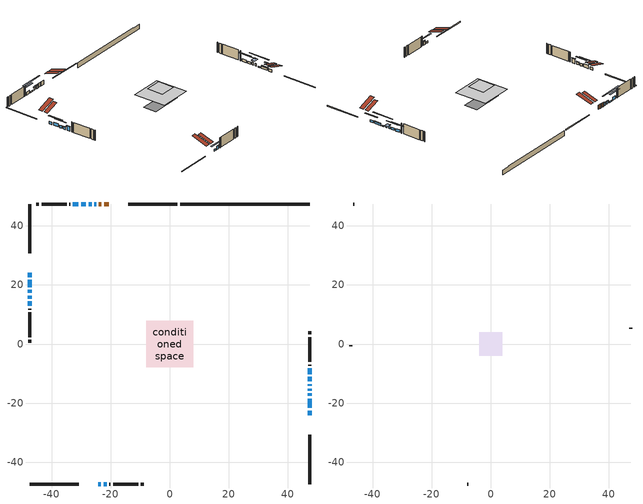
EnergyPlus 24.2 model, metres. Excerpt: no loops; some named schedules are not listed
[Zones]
conditioned space
 floor outside (Floor1 construction): -3.51,-3.51 -3.51,3.51 3.51,3.51 3.51,-3.51 z0.49
 floor adiabatic (AdiabaticFloorConstruction): -7.91,-7.91 -7.91,7.91 7.91,7.91 7.91,-7.91 z2.93
 floor foundation (Slab1 construction): -7.77,-3.2 -7.77,3.2 7.77,3.2 7.77,-3.2 z-1.83
 wall outside (RimJoist1 construction): 2.55,47.37 -14.1,47.37 / -47.37,-47.37 -30.72,-47.37 / -47.37,47.37 -47.37,30.72 / 47.37,-47.37 47.37,-30.72 z0.49:0.79
 wall outside (AdiabaticWallConstruction 1): -20.68,47.37 -22.18,47.37 / -23.1,47.37 -23.99,47.37 z0.49:2.52
 wall outside (AdiabaticWallConstruction): -47.37,24.14 -47.37,22.61 / 47.37,-15.81 47.37,-15.09 / 47.37,-10.22 47.37,-8.24 z0.49:1.71; -24.92,47.37 -25.53,47.37 / -30.91,47.37 -32.74,47.37 z0.49:1.96; -24.14,-47.37 -23.28,-47.37 z0.49:1.35; -47.37,21.69 -47.37,19.25 z0.49:2.01; 47.37,-24.14 47.37,-22.56 / 47.37,-21.63 47.37,-18.48 / 47.37,-12.67 47.37,-11.15 z0.49:1.51; 47.37,-17.56 47.37,-16.74 / -28.36,47.37 -29.99,47.37 z0.49:0.9; -26.46,47.37 -27.43,47.37 z0.49:1.76; -22.35,-47.37 -21.33,-47.37 / 47.37,-14.16 47.37,-13.6 z0.49:2.07; -47.37,18.32 -47.37,17.3 / -47.37,16.38 -47.37,15.36 z0.49:1.61; -47.37,14.43 -47.37,12.91 z0.49:2.52
 wall outside (Wall1 construction): -33.67,47.37 -33.98,47.37 / -20.4,-47.37 -20.09,-47.37 / -47.37,11.98 -47.37,11.67 / 47.37,-7.31 47.37,-7 z0.49:5.37
 wall outside (Wall2 construction): -34.91,47.37 -43.34,47.37 / -19.16,-47.37 -10.73,-47.37 / -47.37,10.74 -47.37,2.3 / 47.37,-6.07 47.37,2.36 z0.49:5.37
 wall outside (Wall3 construction): -44.27,47.37 -45.21,47.37 / -9.8,-47.37 -8.86,-47.37 / -47.37,1.37 -47.37,0.44 / 47.37,3.29 47.37,4.23 z0.49:5.37
 wall foundation (FoundationWall1 construction): 3.48,47.37,-1.83 3.48,47.37,0.49 42.98,47.37,0.49 42.98,47.37,0.34 47.37,47.37,0.34 47.37,47.37,-1.83
 window (WindowConstruction 14): -47.37,24.14 -47.37,22.61 z0.49:1.71
 window (WindowConstruction 3): -24.92,47.37 -25.53,47.37 z0.49:1.96
 window (WindowConstruction 4): -24.14,-47.37 -23.28,-47.37 z0.49:1.35
 window (WindowConstruction 5): -47.37,21.69 -47.37,19.25 z0.49:2.01
 window (WindowConstruction 6): 47.37,-24.14 47.37,-22.56 z0.49:1.5
 window (WindowConstruction 7): 47.37,-21.63 47.37,-18.48 z0.49:1.5
 window (WindowConstruction 8): 47.37,-17.55 47.37,-16.74 z0.49:0.9
 window (WindowConstruction 9): -26.46,47.37 -27.43,47.37 z0.49:1.76
 window (WindowConstruction 10): -22.35,-47.37 -21.33,-47.37 z0.49:2.07
 window (WindowConstruction 11): -47.37,18.32 -47.37,17.3 z0.49:1.61
 window (WindowConstruction 12): -47.37,16.37 -47.37,15.36 z0.49:1.61
 window (WindowConstruction 13): -47.37,14.43 -47.37,12.91 z0.49:2.52
 window (WindowConstruction 17): -28.36,47.37 -29.98,47.37 z0.49:0.9
 window (WindowConstruction 15): 47.37,-15.81 47.37,-15.09 z0.49:1.71
 window (WindowConstruction 16): 47.37,-14.16 47.37,-13.6 z0.49:2.07
 window (WindowConstruction): 47.37,-12.67 47.37,-11.15 z0.49:1.5
 window (WindowConstruction 1): 47.37,-10.22 47.37,-8.24 z0.49:1.71
 window (WindowConstruction 2): -30.91,47.37 -32.74,47.37 z0.49:1.96
 door (Door): -20.68,47.37 -22.18,47.37 z0.49:2.52
 door (Door 1): -23.11,47.37 -23.99,47.37 z0.49:2.52
 ceiling adiabatic (AdiabaticFloorConstruction): 7.91,-7.91 7.91,7.91 -7.91,7.91 -7.91,-7.91 z2.93
 roof outside (Roof2 construction): -19.75,47.37,5.37 -19.75,40.72,7.58 -18,40.72,7.58 -18,47.37,5.37; -25.07,-47.37,5.37 -25.07,-40.72,7.58 -26.82,-40.72,7.58 -26.82,-47.37,5.37; -47.37,25.07,5.37 -40.72,25.07,7.58 -40.72,26.82,7.58 -47.37,26.82,5.37; 47.37,-25.07,5.37 40.72,-25.07,7.58 40.72,-26.82,7.58 47.37,-26.82,5.37
attic - vented
 floor to conditioned space (Floor2 construction Reversed): -3.97,-3.97 -3.97,3.97 3.97,3.97 3.97,-3.97 z5.37
 wall outside (Wall5 construction): -46.14,47.37 -46.44,47.37 / -7.93,-47.37 -7.64,-47.37 / -47.37,-0.49 -47.37,-0.79 / 47.37,5.16 47.37,5.46 z0.49:5.37
 roof outside (Roof1 construction): -17.07,47.37,5.37 -17.07,39.63,7.95 -15.03,39.63,7.95 -15.03,47.37,5.37; -27.75,-47.37,5.37 -27.75,-39.63,7.95 -29.79,-39.63,7.95 -29.79,-47.37,5.37; -47.37,27.75,5.37 -39.63,27.75,7.95 -39.63,29.79,7.95 -47.37,29.79,5.37; 47.37,-27.75,5.37 39.63,-27.75,7.95 39.63,-29.79,7.95 47.37,-29.79,5.37
shading: -25.73,47.37 -24.72,47.37 -24.72,47.78 -25.73,47.78 z2.16; -20.79,-47.37 -26.63,-47.37 -26.63,-47.78 -20.79,-47.78 z3.84; -47.37,16.76 -47.37,24.18 -47.78,24.18 -47.78,16.76 z4.5; 47.37,-20.07 47.37,-26.63 47.78,-26.63 47.78,-20.07 z4; 47.37,-18.28 47.37,-21.84 47.78,-21.84 47.78,-18.28 z1.71; 47.37,-11.81 47.37,-22.48 47.78,-22.48 47.78,-11.81 z5.82; -27.63,47.37 -26.26,47.37 -26.26,47.78 -27.63,47.78 z1.96; -21.13,-47.37 -22.55,-47.37 -22.55,-47.78 -21.13,-47.78 z2.27; -47.37,14.81 -47.37,20.81 -47.78,20.81 -47.78,14.81 z4.1; -47.37,15.16 -47.37,16.58 -47.78,16.58 -47.78,15.16 z1.81; -47.37,12.71 -47.37,14.63 -47.78,14.63 -47.78,12.71 z2.72; -34.91,47.37 -23.43,47.37 -23.43,47.78 -34.91,47.78 z5.82; 47.37,-12.99 47.37,-14.77 49.81,-14.77 49.81,-12.99 z2.68; 47.37,-8.66 47.37,-15.16 47.78,-15.16 47.78,-8.66 z4; 47.37,-5.75 47.37,-12.71 47.78,-12.71 47.78,-5.75 z4.2; -35.23,47.37 -28.42,47.37 -28.42,47.78 -35.23,47.78 z4.45
[Building]
Building 1: Terrain=Suburbs
[Site:Location]
Edmonton Intl AP_AB: Latitude {deg}=53.31; Longitude {deg}=-113.58; Time Zone {hr}=-7; Elevation {m}=723; Keep Site Location Information=Yes
[Site:GroundTemperature:Shallow]
-1.56185, -3.61833, -3.78302, -2.80711, 1.11059, 5.01004, 8.39065, 10.5322, 10.7141, 8.97234, 5.67794, 1.89811
[Site:WaterMainsTemperature]
Calculation Method=Schedule; Temperature Schedule=mains temperature schedule
[Material] Roughness=Rough; Thermal Absorptance=0.9
Name | Thickness {m} | Conductivity {W/m-K} | Density {kg/m3} | Specific Heat {J/kg-K} | Solar Absorptance | Visible Absorptance
asphalt or fiberglass shingles | 0.00635 | 0.162714 | 1121.4 | 1465.45 | 0.4 | 0.4
ceiling loosefill ins | 0.169333 | 0.0480833 | 16.02 | 1046.75 | 0.7 | 0.7
ceiling stud and cavity | 0.1397 | 0.139432 | 65.682 | 1177.47 | 0.7 | 0.7
concrete 4.0 in. | 0.1016 | 1.803125 | 2242.8 | 837.4 | 0.7 | 0.7
concrete 8.0 in. | 0.2032 | 1.803125 | 2242.8 | 837.4 | 0.7 | 0.7
door material | 0.04445 | 0.053851 | 512.64 | 1214.23 | 0.7 | 0.7
exterior vertical ins | 0.0480821 | 0.029427 | 32.04 | 1214.23 | 0.7 | 0.7
floor covering | 0.0127 | 0.0433444 | 54.468 | 1339.84 | 0.6 | 0.6
floor rigid ins | 0.051816 | 0.029427 | 32.04 | 1214.23 | 0.7 | 0.7
floor rigid ins 1; wall rigid ins | 0.512978 | 0.029427 | 32.04 | 1214.23 | 0.7 | 0.7
floor stud and cavity | 0.1397 | 0.084654 | 92.3553 | 1139.71 | 0.7 | 0.7
floor stud and cavity 1 | 0.1397 | 1.75129 | 37.0049 | 1207.88 | 0.7 | 0.7
furniture material conditioned space 1 | 0.1524 | 0.115458 | 640.8 | 1214.23 | 0.6 | 0.6
gypsum board | 0.0127 | 0.160291 | 801 | 837.4 | 0.6 | 0.6
gypsum board 1 | 0.0127 | 0.160291 | 801 | 837.4 | 0.7 | 0.7
osb sheathing 0.5 in. | 0.0127 | 0.115458 | 512.64 | 1214.23 | 0.7 | 0.7
osb sheathing 0.75 in. | 0.01905 | 0.115458 | 512.64 | 1214.23 | 0.7 | 0.7
osb sheathing 2.0 in. | 0.0508 | 0.115458 | 512.64 | 1214.23 | 0.7 | 0.7
rim joist stud and cavity | 0.0508 | 0.0296634 | 125.044 | 1163.47 | 0.6 | 0.6
roof stud and cavity | 0.2032 | 0.112829 | 78.34581 | 1123.46 | 0.7 | 0.7
wall stud and cavity | 0.1397 | 0.104668 | 139.0536 | 1170.24 | 0.7 | 0.7
wall stud and cavity 1 | 0.1397 | 0.0937807 | 139.0536 | 1170.24 | 0.7 | 0.7
wall stud and cavity 2 | 0.1397 | 0.110193 | 139.0536 | 1170.24 | 0.7 | 0.7
wall stud and cavity 3 | 0.0889 | 6.1454 | 50.32683 | 1063.81 | 0.6 | 0.6
wall stud and cavity 4 | 0.0889 | 0.380278 | 52.3479 | 1209.89 | 0.7 | 0.7
wall stud and cavity 5 | 0.0889 | 0.391764 | 83.0341 | 1211.67 | 0.7 | 0.7
wood siding | 0.0254 | 0.102417 | 544.68 | 1172.36 | 0.4 | 0.4
wood siding 1 | 0.00254 | 0.102417 | 544.68 | 1172.36 | 0.4 | 0.4
wood siding 2; wood siding 3; wood siding 4 | 0.0254 | 0.102417 | 544.68 | 1172.36 | 0.7 | 0.7
[WindowMaterial:SimpleGlazingSystem]
Name | U-Factor {W/m2-K} | Solar Heat Gain Coefficient
WindowMaterial | 1.82207 | 0.51
WindowMaterial 1 | 1.73974 | 0.53
WindowMaterial 10 | 3.32901 | 0.54
WindowMaterial 11 | 2.16956 | 0.41
WindowMaterial 2 | 2.001495 | 0.45
WindowMaterial 3 | 5.51277 | 0.71
WindowMaterial 4 | 1.59154 | 0.59
WindowMaterial 5 | 2.33252 | 0.54
WindowMaterial 6 | 5.60191 | 0.47
WindowMaterial 7 | 2.28483 | 0.55
WindowMaterial 8 | 2.29505 | 0.54
WindowMaterial 9 | 2.912814 | 0.59
[Construction]
AdiabaticFloorConstruction: floor stud and cavity 1, floor rigid ins 1, osb sheathing 0.75 in., floor covering
AdiabaticWallConstruction: wood siding 3, wall rigid ins, wall stud and cavity 4, gypsum board
AdiabaticWallConstruction 1: wood siding 4, wall rigid ins, wall stud and cavity 4, gypsum board
Door; Door 1: door material
Floor1 construction: floor stud and cavity, floor rigid ins, osb sheathing 0.75 in., floor covering
Floor2 construction Reversed: gypsum board, ceiling stud and cavity, ceiling loosefill ins
FoundationWall1 construction: concrete 8.0 in., gypsum board 1
furniture construction conditioned space 1: furniture material conditioned space 1
PartitionWallConstruction: gypsum board, wall stud and cavity 5, gypsum board
RimJoist1 construction: wood siding 2, osb sheathing 2.0 in., rim joist stud and cavity
Roof1 construction: asphalt or fiberglass shingles
Roof2 construction: asphalt or fiberglass shingles, osb sheathing 0.75 in., roof stud and cavity, gypsum board
Slab1 construction: concrete 4.0 in.
Wall1 construction: wood siding, osb sheathing 0.5 in., wall stud and cavity, gypsum board
Wall2 construction: wood siding, osb sheathing 0.5 in., wall stud and cavity 1, gypsum board
Wall3 construction: wood siding, osb sheathing 0.5 in., wall stud and cavity 2, gypsum board
Wall5 construction: wood siding 1, wall stud and cavity 3
WindowConstruction: WindowMaterial
WindowConstruction 1: WindowMaterial 1
WindowConstruction 10; WindowConstruction 6; WindowConstruction 7: WindowMaterial 5
WindowConstruction 11; WindowConstruction 12: WindowMaterial 8
WindowConstruction 13: WindowMaterial 9
WindowConstruction 14: WindowMaterial 10
WindowConstruction 15; WindowConstruction 16: WindowMaterial 11
WindowConstruction 17; WindowConstruction 8: WindowMaterial 6
WindowConstruction 2; WindowConstruction 3: WindowMaterial 2
WindowConstruction 4: WindowMaterial 3
WindowConstruction 5: WindowMaterial 4
WindowConstruction 9: WindowMaterial 7
[Zone] Multiplier=1; Part of Total Floor Area=Yes
Name | Volume {m3}
attic - vented | 26.405
conditioned space | 882.5
[Space]
Name | Zone | Volume {m3}
attic - vented 1 | attic - vented | 26.405
conditioned space 1 | conditioned space | 882.5
[ZoneInfiltration:EffectiveLeakageArea]
infil attic - vented 1: Zone or Space=attic - vented 1; Schedule=Always On Discrete; Effective Air Leakage Area {cm2}=2194.09; Stack Coefficient=0.000518436; Wind Coefficient=1.53839e-05
[ZoneMixing]
whole house fan mix: Zone or Space=attic - vented; Schedule=Always On Continuous; Design Flow Rate Calculation Method=Flow/Zone; Design Flow Rate {m3/s}=0; Source Zone or Space=conditioned space
[SurfaceProperty:ExposedFoundationPerimeter]
Slab1: Exposed Perimeter Calculation Method=TotalExposedPerimeter; Total Exposed Perimeter {m}=43.891
[InternalMass] Zone or ZoneList=conditioned space; Space or SpaceList=conditioned space 1
Name | Construction | Surface Area {m2}
furniture mass conditioned space 1 | furniture construction conditioned space 1 | 159.496
partition wall mass | PartitionWallConstruction | 398.74
[Lights]
interior lighting: Zone or ZoneList or Space or SpaceList=conditioned space 1; Schedule=interior lighting schedule; Design Level Calculation Method=LightingLevel; Lighting Level {W}=343.2; Return Air Fraction=0; Fraction Radiant=0.6; Fraction Visible=0.2; Fraction Replaceable=1
[People]
occupants: Zone or ZoneList or Space or SpaceList=conditioned space 1; Number of People Schedule=occupants schedule; Number of People Calculation Method=People; Number of People=3; Fraction Radiant=0.314171; Sensible Heat Fraction=0.56303; Activity Level Schedule=occupants activity schedule; Carbon Dioxide Generation Rate {m3/s-W}=0; Enable ASHRAE 55 Comfort Warnings=No; Mean Radiant Temperature Calculation Type=EnclosureAveraged
[ElectricEquipment] Zone or ZoneList or Space or SpaceList=conditioned space 1; Design Level Calculation Method=EquipmentLevel
Name | Schedule | Design Level {W} | Fraction Latent | Fraction Radiant | Fraction Lost
clothes dryer | clothes dryer schedule | 140.772 | 0.015 | 0.081 | 0.85
clothes washer | clothes washer schedule | 32.1985 | 0.03 | 0.162 | 0.7
cooking range | cooking range schedule | 215.147 | 0.08 | 0.432 | 0.2
dishwasher | dishwasher schedule | 66.8632 | 0.3 | 0.18 | 0.4
fridge | fridge schedule | 72.9452 | 0 | 0.6 | 0
mech vent bath fan 0 | mech vent bath fan 0 schedule | 50.2 | 0 | 0 | 1
mech vent bath fan 1 | mech vent bath fan 1 schedule | 50.2 | 0 | 0 | 1
mech vent house fan | mech vent house fan schedule | 0 | 0 | 0 | 1
mech vent house fan cfis | mech vent house fan cfis schedule | 0 | 0 | 0 | 0
mech vent range fan 0 | mech vent range fan 0 schedule | 57 | 0 | 0 | 1
misc plug loads | misc plug loads schedule | 494.7 | 0.045 | 0.513 | 0.1
whole house fan | Always On Discrete | 0 | 0 | 0 | 1
[OtherEquipment] Zone or ZoneList or Space or SpaceList=conditioned space 1; Design Level Calculation Method=EquipmentLevel
Name | Fuel Type | Schedule | Design Level {W} | Fraction Latent | Fraction Radiant | Fraction Lost
clothes dryer 1 | Electricity | clothes dryer schedule | 0 | 0.015 | 0.081 | 0.85
cooking range 1 | Electricity | cooking range schedule | 0 | 0.08 | 0.432 | 0.2
general water use latent | None | general water use schedule | 62.594 | 1 | 0 | 0
general water use sensible | None | general water use schedule | -61.6891 | 0 | 0.6 | 0
mech vent house fan latent load | None | Always On Discrete | 0 | 1 | 0 | 0
mech vent house fan sensible load | None | Always On Discrete | 0 | 0 | 0 | 0
water heater energy adjustment1 | NaturalGas | Always On Discrete | 0.01 | 0 | 0 | 1
[ZoneInfiltration:DesignFlowRate] Zone or ZoneList or Space or SpaceList=conditioned space 1; Schedule=Always On Discrete; Design Flow Rate Calculation Method=Flow/Zone; Design Flow Rate {m3/s}=0
infil flow; natural vent flow; whole house fan flow
[Foundation:Kiva]
Foundation Kiva 1: Initial Indoor Air Temperature {C}=18; Wall Height Above Grade {m}=0.489996; Wall Depth Below Slab {m}=0.2032; Custom Block Material Name 1=exterior vertical ins; Custom Block Depth 1 {m}=2.31999; Custom Block X Position 1 {m}=0.2159; Custom Block Z Position 1 {m}=0
[Foundation:Kiva:Settings]
Soil Conductivity {W/m-K}=0.849921; Soil Density {kg/m3}=1842.3; Soil Specific Heat {J/kg-K}=418.7; Ground Solar Absorptivity=0.9; Ground Thermal Absorptivity=0.9; Ground Surface Roughness {m}=0.03; Far-Field Width {m}=40; Deep-Ground Boundary Condition=ZeroFlux; Deep-Ground Depth {m}=40; Minimum Cell Dimension {m}=0.2; Maximum Cell Growth Coefficient=3; Simulation Timestep=Timestep
[Exterior:Lights]
exterior lighting: Schedule=exterior lighting schedule; Design Level {W}=75.6
[Schedule:Constant]
Name | Hourly Value
Always On Continuous; mech vent house fan schedule; mech vent house fan cfis schedule; Always On Discrete | 1
occupants activity schedule | 117.228
fridge schedule | 0
[Schedule:Week:Daily]
interior lighting schedule Week Rule - Jan1-Jan27: interior lighting schedule day, interior lighting schedule day, interior lighting schedule day, interior lighting schedule day, interior lighting schedule day, interior lighting schedule day, interior lighting schedule day, interior lighting schedule default day, interior lighting schedule default day, interior lighting schedule default day, interior lighting schedule default day, interior lighting schedule default day
interior lighting schedule Week Rule - Jan28-Feb3: interior lighting schedule day, interior lighting schedule day, interior lighting schedule day, interior lighting schedule day, interior lighting schedule day 1, interior lighting schedule day 1, interior lighting schedule day 1, interior lighting schedule default day, interior lighting schedule default day, interior lighting schedule default day, interior lighting schedule default day, interior lighting schedule default day
interior lighting schedule Week Rule - Feb4-Feb24: interior lighting schedule day 1, interior lighting schedule day 1, interior lighting schedule day 1, interior lighting schedule day 1, interior lighting schedule day 1, interior lighting schedule day 1, interior lighting schedule day 1, interior lighting schedule default day, interior lighting schedule default day, interior lighting schedule default day, interior lighting schedule default day, interior lighting schedule default day
interior lighting schedule Week Rule - Feb25-Mar3: interior lighting schedule day 1, interior lighting schedule day 1, interior lighting schedule day 1, interior lighting schedule day 1, interior lighting schedule day 2, interior lighting schedule day 2, interior lighting schedule day 2, interior lighting schedule default day, interior lighting schedule default day, interior lighting schedule default day, interior lighting schedule default day, interior lighting schedule default day
interior lighting schedule Week Rule - Mar4-Mar31: interior lighting schedule day 2, interior lighting schedule day 2, interior lighting schedule day 2, interior lighting schedule day 2, interior lighting schedule day 2, interior lighting schedule day 2, interior lighting schedule day 2, interior lighting schedule default day, interior lighting schedule default day, interior lighting schedule default day, interior lighting schedule default day, interior lighting schedule default day
interior lighting schedule Week Rule - Apr1-Apr28: interior lighting schedule day 3, interior lighting schedule day 3, interior lighting schedule day 3, interior lighting schedule day 3, interior lighting schedule day 3, interior lighting schedule day 3, interior lighting schedule day 3, interior lighting schedule default day, interior lighting schedule default day, interior lighting schedule default day, interior lighting schedule default day, interior lighting schedule default day
interior lighting schedule Week Rule - Apr29-May5: interior lighting schedule day 3, interior lighting schedule day 3, interior lighting schedule day 4, interior lighting schedule day 4, interior lighting schedule day 4, interior lighting schedule day 4, interior lighting schedule day 4, interior lighting schedule default day, interior lighting schedule default day, interior lighting schedule default day, interior lighting schedule default day, interior lighting schedule default day
interior lighting schedule Week Rule - May6-May26: interior lighting schedule day 4, interior lighting schedule day 4, interior lighting schedule day 4, interior lighting schedule day 4, interior lighting schedule day 4, interior lighting schedule day 4, interior lighting schedule day 4, interior lighting schedule default day, interior lighting schedule default day, interior lighting schedule default day, interior lighting schedule default day, interior lighting schedule default day
interior lighting schedule Week Rule - May27-Jun2: interior lighting schedule day 4, interior lighting schedule day 4, interior lighting schedule day 4, interior lighting schedule day 4, interior lighting schedule day 4, interior lighting schedule day 5, interior lighting schedule day 5, interior lighting schedule default day, interior lighting schedule default day, interior lighting schedule default day, interior lighting schedule default day, interior lighting schedule default day
interior lighting schedule Week Rule - Jun3-Jun30: interior lighting schedule day 5, interior lighting schedule day 5, interior lighting schedule day 5, interior lighting schedule day 5, interior lighting schedule day 5, interior lighting schedule day 5, interior lighting schedule day 5, interior lighting schedule default day, interior lighting schedule default day, interior lighting schedule default day, interior lighting schedule default day, interior lighting schedule default day
interior lighting schedule Week Rule - Jul1-Jul28: interior lighting schedule day 6, interior lighting schedule day 6, interior lighting schedule day 6, interior lighting schedule day 6, interior lighting schedule day 6, interior lighting schedule day 6, interior lighting schedule day 6, interior lighting schedule default day, interior lighting schedule default day, interior lighting schedule default day, interior lighting schedule default day, interior lighting schedule default day
interior lighting schedule Week Rule - Jul29-Aug4: interior lighting schedule day 6, interior lighting schedule day 6, interior lighting schedule day 6, interior lighting schedule day 7, interior lighting schedule day 7, interior lighting schedule day 7, interior lighting schedule day 7, interior lighting schedule default day, interior lighting schedule default day, interior lighting schedule default day, interior lighting schedule default day, interior lighting schedule default day
interior lighting schedule Week Rule - Aug5-Aug25: interior lighting schedule day 7, interior lighting schedule day 7, interior lighting schedule day 7, interior lighting schedule day 7, interior lighting schedule day 7, interior lighting schedule day 7, interior lighting schedule day 7, interior lighting schedule default day, interior lighting schedule default day, interior lighting schedule default day, interior lighting schedule default day, interior lighting schedule default day
interior lighting schedule Week Rule - Aug26-Sep1: interior lighting schedule day 7, interior lighting schedule day 7, interior lighting schedule day 7, interior lighting schedule day 7, interior lighting schedule day 7, interior lighting schedule day 7, interior lighting schedule day 8, interior lighting schedule default day, interior lighting schedule default day, interior lighting schedule default day, interior lighting schedule default day, interior lighting schedule default day
interior lighting schedule Week Rule - Sep2-Sep29: interior lighting schedule day 8, interior lighting schedule day 8, interior lighting schedule day 8, interior lighting schedule day 8, interior lighting schedule day 8, interior lighting schedule day 8, interior lighting schedule day 8, interior lighting schedule default day, interior lighting schedule default day, interior lighting schedule default day, interior lighting schedule default day, interior lighting schedule default day
interior lighting schedule Week Rule - Sep30-Oct6: interior lighting schedule day 8, interior lighting schedule day 9, interior lighting schedule day 9, interior lighting schedule day 9, interior lighting schedule day 9, interior lighting schedule day 9, interior lighting schedule day 9, interior lighting schedule default day, interior lighting schedule default day, interior lighting schedule default day, interior lighting schedule default day, interior lighting schedule default day
interior lighting schedule Week Rule - Oct7-Oct27: interior lighting schedule day 9, interior lighting schedule day 9, interior lighting schedule day 9, interior lighting schedule day 9, interior lighting schedule day 9, interior lighting schedule day 9, interior lighting schedule day 9, interior lighting schedule default day, interior lighting schedule default day, interior lighting schedule default day, interior lighting schedule default day, interior lighting schedule default day
interior lighting schedule Week Rule - Oct28-Nov3: interior lighting schedule day 9, interior lighting schedule day 9, interior lighting schedule day 9, interior lighting schedule day 9, interior lighting schedule day 10, interior lighting schedule day 10, interior lighting schedule day 10, interior lighting schedule default day, interior lighting schedule default day, interior lighting schedule default day, interior lighting schedule default day, interior lighting schedule default day
interior lighting schedule Week Rule - Nov4-Nov24: interior lighting schedule day 10, interior lighting schedule day 10, interior lighting schedule day 10, interior lighting schedule day 10, interior lighting schedule day 10, interior lighting schedule day 10, interior lighting schedule day 10, interior lighting schedule default day, interior lighting schedule default day, interior lighting schedule default day, interior lighting schedule default day, interior lighting schedule default day
interior lighting schedule Week Rule - Nov25-Dec1: interior lighting schedule day 10, interior lighting schedule day 10, interior lighting schedule day 10, interior lighting schedule day 10, interior lighting schedule day 10, interior lighting schedule day 10, interior lighting schedule day 11, interior lighting schedule default day, interior lighting schedule default day, interior lighting schedule default day, interior lighting schedule default day, interior lighting schedule default day
interior lighting schedule Week Rule - Dec2-Dec31: interior lighting schedule day 11, interior lighting schedule day 11, interior lighting schedule day 11, interior lighting schedule day 11, interior lighting schedule day 11, interior lighting schedule day 11, interior lighting schedule day 11, interior lighting schedule default day, interior lighting schedule default day, interior lighting schedule default day, interior lighting schedule default day, interior lighting schedule default day
occupants schedule Week Rule - Jan1-Dec31: occupants schedule day, occupants schedule day, occupants schedule day, occupants schedule day, occupants schedule day, occupants schedule day, occupants schedule day, occupants schedule default day, occupants schedule default day, occupants schedule default day, occupants schedule default day, occupants schedule default day
clothes dryer schedule Week Rule - Jan1-Dec31: clothes dryer schedule day, clothes dryer schedule day, clothes dryer schedule day, clothes dryer schedule day, clothes dryer schedule day, clothes dryer schedule day, clothes dryer schedule day, clothes dryer schedule default day, clothes dryer schedule default day, clothes dryer schedule default day, clothes dryer schedule default day, clothes dryer schedule default day
clothes washer schedule Week Rule - Jan1-Dec31: clothes washer schedule day, clothes washer schedule day, clothes washer schedule day, clothes washer schedule day, clothes washer schedule day, clothes washer schedule day, clothes washer schedule day, clothes washer schedule default day, clothes washer schedule default day, clothes washer schedule default day, clothes washer schedule default day, clothes washer schedule default day
cooking range schedule Week Rule - Jan1-Dec31: cooking range schedule day, cooking range schedule day, cooking range schedule day, cooking range schedule day, cooking range schedule day, cooking range schedule day, cooking range schedule day, cooking range schedule default day, cooking range schedule default day, cooking range schedule default day, cooking range schedule default day, cooking range schedule default day
dishwasher schedule Week Rule - Jan1-Dec31: dishwasher schedule day, dishwasher schedule day, dishwasher schedule day, dishwasher schedule day, dishwasher schedule day, dishwasher schedule day, dishwasher schedule day, dishwasher schedule default day, dishwasher schedule default day, dishwasher schedule default day, dishwasher schedule default day, dishwasher schedule default day
mech vent bath fan 0 schedule Week Rule - Jan1-Dec31: mech vent bath fan 0 schedule day, mech vent bath fan 0 schedule day, mech vent bath fan 0 schedule day, mech vent bath fan 0 schedule day, mech vent bath fan 0 schedule day, mech vent bath fan 0 schedule day, mech vent bath fan 0 schedule day, mech vent bath fan 0 schedule default day, mech vent bath fan 0 schedule default day, mech vent bath fan 0 schedule default day, mech vent bath fan 0 schedule default day, mech vent bath fan 0 schedule default day
mech vent bath fan 1 schedule Week Rule - Jan1-Dec31: mech vent bath fan 1 schedule day, mech vent bath fan 1 schedule day, mech vent bath fan 1 schedule day, mech vent bath fan 1 schedule day, mech vent bath fan 1 schedule day, mech vent bath fan 1 schedule day, mech vent bath fan 1 schedule day, mech vent bath fan 1 schedule default day, mech vent bath fan 1 schedule default day, mech vent bath fan 1 schedule default day, mech vent bath fan 1 schedule default day, mech vent bath fan 1 schedule default day
mech vent range fan 0 schedule Week Rule - Jan1-Dec31: mech vent range fan 0 schedule day, mech vent range fan 0 schedule day, mech vent range fan 0 schedule day, mech vent range fan 0 schedule day, mech vent range fan 0 schedule day, mech vent range fan 0 schedule day, mech vent range fan 0 schedule day, mech vent range fan 0 schedule default day, mech vent range fan 0 schedule default day, mech vent range fan 0 schedule default day, mech vent range fan 0 schedule default day, mech vent range fan 0 schedule default day
misc plug loads schedule Week Rule - Jan1-Dec31: misc plug loads schedule day, misc plug loads schedule day, misc plug loads schedule day, misc plug loads schedule day, misc plug loads schedule day, misc plug loads schedule day, misc plug loads schedule day, misc plug loads schedule default day, misc plug loads schedule default day, misc plug loads schedule default day, misc plug loads schedule default day, misc plug loads schedule default day
general water use schedule Week Rule - Jan1-Dec31: general water use schedule day, general water use schedule day, general water use schedule day, general water use schedule day, general water use schedule day, general water use schedule day, general water use schedule day, general water use schedule default day, general water use schedule default day, general water use schedule default day, general water use schedule default day, general water use schedule default day
exterior lighting schedule Week Rule - Jan1-Jan27: exterior lighting schedule day, exterior lighting schedule day, exterior lighting schedule day, exterior lighting schedule day, exterior lighting schedule day, exterior lighting schedule day, exterior lighting schedule day, exterior lighting schedule default day, exterior lighting schedule default day, exterior lighting schedule default day, exterior lighting schedule default day, exterior lighting schedule default day
exterior lighting schedule Week Rule - Jan28-Feb3: exterior lighting schedule day, exterior lighting schedule day, exterior lighting schedule day, exterior lighting schedule day, exterior lighting schedule day 1, exterior lighting schedule day 1, exterior lighting schedule day 1, exterior lighting schedule default day, exterior lighting schedule default day, exterior lighting schedule default day, exterior lighting schedule default day, exterior lighting schedule default day
exterior lighting schedule Week Rule - Feb4-Feb24: exterior lighting schedule day 1, exterior lighting schedule day 1, exterior lighting schedule day 1, exterior lighting schedule day 1, exterior lighting schedule day 1, exterior lighting schedule day 1, exterior lighting schedule day 1, exterior lighting schedule default day, exterior lighting schedule default day, exterior lighting schedule default day, exterior lighting schedule default day, exterior lighting schedule default day
exterior lighting schedule Week Rule - Feb25-Mar3: exterior lighting schedule day 1, exterior lighting schedule day 1, exterior lighting schedule day 1, exterior lighting schedule day 1, exterior lighting schedule day 2, exterior lighting schedule day 2, exterior lighting schedule day 2, exterior lighting schedule default day, exterior lighting schedule default day, exterior lighting schedule default day, exterior lighting schedule default day, exterior lighting schedule default day
exterior lighting schedule Week Rule - Mar4-Mar31: exterior lighting schedule day 2, exterior lighting schedule day 2, exterior lighting schedule day 2, exterior lighting schedule day 2, exterior lighting schedule day 2, exterior lighting schedule day 2, exterior lighting schedule day 2, exterior lighting schedule default day, exterior lighting schedule default day, exterior lighting schedule default day, exterior lighting schedule default day, exterior lighting schedule default day
exterior lighting schedule Week Rule - Apr1-Apr28: exterior lighting schedule day 3, exterior lighting schedule day 3, exterior lighting schedule day 3, exterior lighting schedule day 3, exterior lighting schedule day 3, exterior lighting schedule day 3, exterior lighting schedule day 3, exterior lighting schedule default day, exterior lighting schedule default day, exterior lighting schedule default day, exterior lighting schedule default day, exterior lighting schedule default day
exterior lighting schedule Week Rule - Apr29-May5: exterior lighting schedule day 3, exterior lighting schedule day 3, exterior lighting schedule day 4, exterior lighting schedule day 4, exterior lighting schedule day 4, exterior lighting schedule day 4, exterior lighting schedule day 4, exterior lighting schedule default day, exterior lighting schedule default day, exterior lighting schedule default day, exterior lighting schedule default day, exterior lighting schedule default day
exterior lighting schedule Week Rule - May6-May26: exterior lighting schedule day 4, exterior lighting schedule day 4, exterior lighting schedule day 4, exterior lighting schedule day 4, exterior lighting schedule day 4, exterior lighting schedule day 4, exterior lighting schedule day 4, exterior lighting schedule default day, exterior lighting schedule default day, exterior lighting schedule default day, exterior lighting schedule default day, exterior lighting schedule default day
exterior lighting schedule Week Rule - May27-Jun2: exterior lighting schedule day 4, exterior lighting schedule day 4, exterior lighting schedule day 4, exterior lighting schedule day 4, exterior lighting schedule day 4, exterior lighting schedule day 5, exterior lighting schedule day 5, exterior lighting schedule default day, exterior lighting schedule default day, exterior lighting schedule default day, exterior lighting schedule default day, exterior lighting schedule default day
[Schedule:Year]
interior lighting schedule: interior lighting schedule Week Rule - Jan1-Jan27, 1, 1, 1, 27, interior lighting schedule Week Rule - Jan28-Feb3, 1, 28, 2, 3, interior lighting schedule Week Rule - Feb4-Feb24, 2, 4, 2, 24, interior lighting schedule Week Rule - Feb25-Mar3, 2, 25, 3, 3, interior lighting schedule Week Rule - Mar4-Mar31, 3, 4, 3, 31, interior lighting schedule Week Rule - Apr1-Apr28, 4, 1, 4, 28, interior lighting schedule Week Rule - Apr29-May5, 4, 29, 5, 5, interior lighting schedule Week Rule - May6-May26, 5, 6, 5, 26, interior lighting schedule Week Rule - May27-Jun2, 5, 27, 6, 2, interior lighting schedule Week Rule - Jun3-Jun30, 6, 3, 6, 30, interior lighting schedule Week Rule - Jul1-Jul28, 7, 1, 7, 28, interior lighting schedule Week Rule - Jul29-Aug4, 7, 29, 8, 4, interior lighting schedule Week Rule - Aug5-Aug25, 8, 5, 8, 25, interior lighting schedule Week Rule - Aug26-Sep1, 8, 26, 9, 1, interior lighting schedule Week Rule - Sep2-Sep29, 9, 2, 9, 29, interior lighting schedule Week Rule - Sep30-Oct6, 9, 30, 10, 6, interior lighting schedule Week Rule - Oct7-Oct27, 10, 7, 10, 27, interior lighting schedule Week Rule - Oct28-Nov3, 10, 28, 11, 3, interior lighting schedule Week Rule - Nov4-Nov24, 11, 4, 11, 24, interior lighting schedule Week Rule - Nov25-Dec1, 11, 25, 12, 1, interior lighting schedule Week Rule - Dec2-Dec31, 12, 2, 12, 31
occupants schedule: occupants schedule Week Rule - Jan1-Dec31, 1, 1, 12, 31
clothes dryer schedule: clothes dryer schedule Week Rule - Jan1-Dec31, 1, 1, 12, 31
clothes washer schedule: clothes washer schedule Week Rule - Jan1-Dec31, 1, 1, 12, 31
cooking range schedule: cooking range schedule Week Rule - Jan1-Dec31, 1, 1, 12, 31
dishwasher schedule: dishwasher schedule Week Rule - Jan1-Dec31, 1, 1, 12, 31
mech vent bath fan 0 schedule: mech vent bath fan 0 schedule Week Rule - Jan1-Dec31, 1, 1, 12, 31
mech vent bath fan 1 schedule: mech vent bath fan 1 schedule Week Rule - Jan1-Dec31, 1, 1, 12, 31
mech vent range fan 0 schedule: mech vent range fan 0 schedule Week Rule - Jan1-Dec31, 1, 1, 12, 31
misc plug loads schedule: misc plug loads schedule Week Rule - Jan1-Dec31, 1, 1, 12, 31
general water use schedule: general water use schedule Week Rule - Jan1-Dec31, 1, 1, 12, 31
exterior lighting schedule: exterior lighting schedule Week Rule - Jan1-Jan27, 1, 1, 1, 27, exterior lighting schedule Week Rule - Jan28-Feb3, 1, 28, 2, 3, exterior lighting schedule Week Rule - Feb4-Feb24, 2, 4, 2, 24, exterior lighting schedule Week Rule - Feb25-Mar3, 2, 25, 3, 3, exterior lighting schedule Week Rule - Mar4-Mar31, 3, 4, 3, 31, exterior lighting schedule Week Rule - Apr1-Apr28, 4, 1, 4, 28, exterior lighting schedule Week Rule - Apr29-May5, 4, 29, 5, 5, exterior lighting schedule Week Rule - May6-May26, 5, 6, 5, 26, exterior lighting schedule Week Rule - May27-Jun2, 5, 27, 6, 2, exterior lighting schedule Week Rule - Jun3-Jun30, 6, 3, 6, 30, exterior lighting schedule Week Rule - Jul1-Jul28, 7, 1, 7, 28, exterior lighting schedule Week Rule - Jul29-Aug4, 7, 29, 8, 4, exterior lighting schedule Week Rule - Aug5-Aug25, 8, 5, 8, 25, exterior lighting schedule Week Rule - Aug26-Sep1, 8, 26, 9, 1, exterior lighting schedule Week Rule - Sep2-Sep29, 9, 2, 9, 29, exterior lighting schedule Week Rule - Sep30-Oct6, 9, 30, 10, 6, exterior lighting schedule Week Rule - Oct7-Oct27, 10, 7, 10, 27, exterior lighting schedule Week Rule - Oct28-Nov3, 10, 28, 11, 3, exterior lighting schedule Week Rule - Nov4-Nov24, 11, 4, 11, 24, exterior lighting schedule Week Rule - Nov25-Dec1, 11, 25, 12, 1, exterior lighting schedule Week Rule - Dec2-Dec31, 12, 2, 12, 31
[Schedule:Compact]
mains temperature schedule: Through: 01/01, For: AllDays, Until: 24:00, 3.97167, Through: 01/02, For: AllDays, Until: 24:00, 3.90778, Through: 01/03, For: AllDays, Until: 24:00, 3.84556, Through: 01/04, For: AllDays, Until: 24:00, 3.78389, Through: 01/05, For: AllDays, Until: 24:00, 3.72278, Through: 01/06, For: AllDays, Until: 24:00, 3.66278, Through: 01/07, For: AllDays, Until: 24:00, 3.60389, Through: 01/08, For: AllDays, Until: 24:00, 3.54556, Through: 01/09, For: AllDays, Until: 24:00, 3.48833, Through: 01/10, For: AllDays, Until: 24:00, 3.43167, Through: 01/11, For: AllDays, Until: 24:00, 3.37611, Through: 01/12, For: AllDays, Until: 24:00, 3.32167, Through: 01/13, For: AllDays, Until: 24:00, 3.26833, Through: 01/14, For: AllDays, Until: 24:00, 3.21556, Through: 01/15, For: AllDays, Until: 24:00, 3.16444, Through: 01/16, For: AllDays, Until: 24:00, 3.11389, Through: 01/17, For: AllDays, Until: 24:00, 3.06444, Through: 01/18, For: AllDays, Until: 24:00, 3.01611, Through: 01/19, For: AllDays, Until: 24:00, 2.96889, Through: 01/20, For: AllDays, Until: 24:00, 2.92278, Through: 01/21, For: AllDays, Until: 24:00, 2.87722, Through: 01/22, For: AllDays, Until: 24:00, 2.83333, Through: 01/23, For: AllDays, Until: 24:00, 2.79056, Through: 01/24, For: AllDays, Until: 24:00, 2.74889, Through: 01/25, For: AllDays, Until: 24:00, 2.70833, Through: 01/26, For: AllDays, Until: 24:00, 2.66889, Through: 01/27, For: AllDays, Until: 24:00, 2.63056, Through: 01/28, For: AllDays, Until: 24:00, 2.59333, Through: 01/29, For: AllDays, Until: 24:00, 2.55778, Through: 01/30, For: AllDays, Until: 24:00, 2.52278, Through: 01/31, For: AllDays, Until: 24:00, 2.48944, Through: 02/01, For: AllDays, Until: 24:00, 2.45722, Through: 02/02, For: AllDays, Until: 24:00, 2.42611, Through: 02/03, For: AllDays, Until: 24:00, 2.39667, Through: 02/04, For: AllDays, Until: 24:00, 2.36833, Through: 02/05, For: AllDays, Until: 24:00, 2.34111, Through: 02/06, For: AllDays, Until: 24:00, 2.315, Through: 02/07, For: AllDays, Until: 24:00, 2.29056, Through: 02/08, For: AllDays, Until: 24:00, 2.26722, Through: 02/09, For: AllDays, Until: 24:00, 2.245, Through: 02/10, For: AllDays, Until: 24:00, 2.22444, Through: 02/11, For: AllDays, Until: 24:00, 2.20444, Through: 02/12, For: AllDays, Until: 24:00, 2.18667, Through: 02/13, For: AllDays, Until: 24:00, 2.17, Through: 02/14, For: AllDays, Until: 24:00, 2.15444, Through: 02/15, For: AllDays, Until: 24:00, 2.14, Through: 02/16, For: AllDays, Until: 24:00, 2.12722, Through: 02/17, For: AllDays, Until: 24:00, 2.11556, Through: 02/18, For: AllDays, Until: 24:00, 2.10556, Through: 02/19, For: AllDays, Until: 24:00, 2.09667, Through: 02/20, For: AllDays, Until: 24:00, 2.08889, Through: 02/21, For: AllDays, Until: 24:00, 2.08278, Through: 02/22, For: AllDays, Until: 24:00, 2.07833, Through: 02/23, For: AllDays, Until: 24:00, 2.07444, Through: 02/24, For: AllDays, Until: 24:00, 2.07278, Through: 02/25, For: AllDays, Until: 24:00, 2.07167, Through: 02/26, For: AllDays, Until: 24:00, 2.07222, Through: 02/27, For: AllDays, Until: 24:00, 2.07444, Through: 02/28, For: AllDays, Until: 24:00, 2.07778, Through: 03/01, For: AllDays, Until: 24:00, 2.08222, Through: 03/02, For: AllDays, Until: 24:00, 2.08833, Through: 03/03, For: AllDays, Until: 24:00, 2.09556, Through: 03/04, For: AllDays, Until: 24:00, 2.10444, Through: 03/05, For: AllDays, Until: 24:00, 2.11444, Through: 03/06, For: AllDays, Until: 24:00, 2.12556, Through: 03/07, For: AllDays, Until: 24:00, 2.13833, Through: 03/08, For: AllDays, Until: 24:00, 2.15278, Through: 03/09, For: AllDays, Until: 24:00, 2.16778, Through: 03/10, For: AllDays, Until: 24:00, 2.18444, Through: 03/11, For: AllDays, Until: 24:00, 2.20278, Through: 03/12, For: AllDays, Until: 24:00, 2.22167, Through: 03/13, For: AllDays, Until: 24:00, 2.24278, Through: 03/14, For: AllDays, Until: 24:00, 2.26444, Through: 03/15, For: AllDays, Until: 24:00, 2.28778, Through: 03/16, For: AllDays, Until: 24:00, 2.31222, Through: 03/17, For: AllDays, Until: 24:00, 2.33778, Through: 03/18, For: AllDays, Until: 24:00, 2.365, Through: 03/19, For: AllDays, Until: 24:00, 2.39333, Through: 03/20, For: AllDays, Until: 24:00, 2.42278, Through: 03/21, For: AllDays, Until: 24:00, 2.45389, Through: 03/22, For: AllDays, Until: 24:00, 2.48611, Through: 03/23, For: AllDays, Until: 24:00, 2.51889, Through: 03/24, For: AllDays, Until: 24:00, 2.55389, Through: 03/25, For: AllDays, Until: 24:00, 2.58944, Through: 03/26, For: AllDays, Until: 24:00, 2.62611, Through: 03/27, For: AllDays, Until: 24:00, 2.66444, Through: 03/28, For: AllDays, Until: 24:00, 2.70389, Through: 03/29, For: AllDays, Until: 24:00, 2.74389, Through: 03/30, For: AllDays, Until: 24:00, 2.78556, Through: 03/31, For: AllDays, Until: 24:00, 2.82833, Through: 04/01, For: AllDays, Until: 24:00, 2.87222, Through: 04/02, For: AllDays, Until: 24:00, 2.91722, Through: 04/03, For: AllDays, Until: 24:00, 2.96333, Through: 04/04, For: AllDays, Until: 24:00, 3.01056, Through: 04/05, For: AllDays, Until: 24:00, 3.05889, Through: 04/06, For: AllDays, Until: 24:00, 3.10833, Through: 04/07, For: AllDays, Until: 24:00, 3.15833, Through: 04/08, For: AllDays, Until: 24:00, 3.21, Through: 04/09, For: AllDays, Until: 24:00, 3.26222, Through: 04/10, For: AllDays, Until: 24:00, 3.31556, Through: 04/11, For: AllDays, Until: 24:00, 3.37, Through: 04/12, For: AllDays, Until: 24:00, 3.42556, Through: 04/13, For: AllDays, Until: 24:00, 3.48167, Through: 04/14, For: AllDays, Until: 24:00, 3.53889, Through: 04/15, For: AllDays, Until: 24:00, 3.59722, Through: 04/16, For: AllDays, Until: 24:00, 3.65611, Through: 04/17, For: AllDays, Until: 24:00, 3.71611, Through: 04/18, For: AllDays, Until: 24:00, 3.77667, Through: 04/19, For: AllDays, Until: 24:00, 3.83833, Through: 04/20, For: AllDays, Until: 24:00, 3.90111, Through: 04/21, For: AllDays, Until: 24:00, 3.96444, Through: 04/22, For: AllDays, Until: 24:00, 4.02833, Through: 04/23, For: AllDays, Until: 24:00, 4.09333, Through: 04/24, For: AllDays, Until: 24:00, 4.15889, Through: 04/25, For: AllDays, Until: 24:00, 4.225, Through: 04/26, For: AllDays, Until: 24:00, 4.29222, Through: 04/27, For: AllDays, Until: 24:00, 4.36, Through: 04/28, For: AllDays, Until: 24:00, 4.42833, Through: 04/29, For: AllDays, Until: 24:00, 4.49722, Through: 04/30, For: AllDays, Until: 24:00, 4.56667, Through: 05/01, For: AllDays, Until: 24:00, 4.63722, Through: 05/02, For: AllDays, Until: 24:00, 4.70833, Through: 05/03, For: AllDays, Until: 24:00, 4.77944, Through: 05/04, For: AllDays, Until: 24:00, 4.85167, Through: 05/05, For: AllDays, Until: 24:00, 4.92389, Through: 05/06, For: AllDays, Until: 24:00, 4.99722, Through: 05/07, For: AllDays, Until: 24:00, 5.07056, Through: 05/08, For: AllDays, Until: 24:00, 5.145, Through: 05/09, For: AllDays, Until: 24:00, 5.21944, Through: 05/10, For: AllDays, Until: 24:00, 5.29389, Through: 05/11, For: AllDays, Until: 24:00, 5.36944, Through: 05/12, For: AllDays, Until: 24:00, 5.445, Through: 05/13, For: AllDays, Until: 24:00, 5.52111, Through: 05/14, For: AllDays, Until: 24:00, 5.59722, Through: 05/15, For: AllDays, Until: 24:00, 5.67389, Through: 05/16, For: AllDays, Until: 24:00, 5.75056, Through: 05/17, For: AllDays, Until: 24:00, 5.82778, Through: 05/18, For: AllDays, Until: 24:00, 5.90556, Through: 05/19, For: AllDays, Until: 24:00, 5.98278, Through: 05/20, For: AllDays, Until: 24:00, 6.06056, Through: 05/21, For: AllDays, Until: 24:00, 6.13889, Through: 05/22, For: AllDays, Until: 24:00, 6.21667, Through: 05/23, For: AllDays, Until: 24:00, 6.295, Through: 05/24, For: AllDays, Until: 24:00, 6.37333, Through: 05/25, For: AllDays, Until: 24:00, 6.45222, Through: 05/26, For: AllDays, Until: 24:00, 6.53056, Through: 05/27, For: AllDays, Until: 24:00, 6.60889, Through: 05/28, For: AllDays, Until: 24:00, 6.68778, Through: 05/29, For: AllDays, Until: 24:00, 6.76611, Through: 05/30, For: AllDays, Until: 24:00, 6.84444, Through: 05/31, For: AllDays, Until: 24:00, 6.92278, Through: 06/01, For: AllDays, Until: 24:00, 7.00111, Through: 06/02, For: AllDays, Until: 24:00, 7.07944, Through: 06/03, For: AllDays, Until: 24:00, 7.15778, Through: 06/04, For: AllDays, Until: 24:00, 7.23556, Through: 06/05, For: AllDays, Until: 24:00, 7.31333, Through: 06/06, For: AllDays, Until: 24:00, 7.39056, Through: 06/07, For: AllDays, Until: 24:00, 7.46833, Through: 06/08, For: AllDays, Until: 24:00, 7.545, Through: 06/09, For: AllDays, Until: 24:00, 7.62222, Through: 06/10, For: AllDays, Until: 24:00, 7.69833, Through: 06/11, For: AllDays, Until: 24:00, 7.775, Through: 06/12, For: AllDays, Until: 24:00, 7.85056, Through: 06/13, For: AllDays, Until: 24:00, 7.92611, Through: 06/14, For: AllDays, Until: 24:00, 8.00111, Through: 06/15, For: AllDays, Until: 24:00, 8.07611, Through: 06/16, For: AllDays, Until: 24:00, 8.15056, Through: 06/17, For: AllDays, Until: 24:00, 8.22389, Through: 06/18, For: AllDays, Until: 24:00, 8.29778, Through: 06/19, For: AllDays, Until: 24:00, 8.37056, Through: 06/20, For: AllDays, Until: 24:00, 8.44278, Through: 06/21, For: AllDays, Until: 24:00, 8.51444, Through: 06/22, For: AllDays, Until: 24:00, 8.58611, Through: 06/23, For: AllDays, Until: 24:00, 8.65667, Through: 06/24, For: AllDays, Until: 24:00, 8.72667, Through: 06/25, For: AllDays, Until: 24:00, 8.79611, Through: 06/26, For: AllDays, Until: 24:00, 8.865, Through: 06/27, For: AllDays, Until: 24:00, 8.93333, Through: 06/28, For: AllDays, Until: 24:00, 9.00056, Through: 06/29, For: AllDays, Until: 24:00, 9.06778, Through: 06/30, For: AllDays, Until: 24:00, 9.13333, Through: 07/01, For: AllDays, Until: 24:00, 9.19889, Through: 07/02, For: AllDays, Until: 24:00, 9.26333, Through: 07/03, For: AllDays, Until: 24:00, 9.32722, Through: 07/04, For: AllDays, Until: 24:00, 9.39056, Through: 07/05, For: AllDays, Until: 24:00, 9.45278, Through: 07/06, For: AllDays, Until: 24:00, 9.51389, Through: 07/07, For: AllDays, Until: 24:00, 9.57444, Through: 07/08, For: AllDays, Until: 24:00, 9.63389, Through: 07/09, For: AllDays, Until: 24:00, 9.69278, Through: 07/10, For: AllDays, Until: 24:00, 9.75056, Through: 07/11, For: AllDays, Until: 24:00, 9.80778, Through: 07/12, For: AllDays, Until: 24:00, 9.86333, Through: 07/13, For: AllDays, Until: 24:00, 9.91833, Through: 07/14, For: AllDays, Until: 24:00, 9.97278, Through: 07/15, For: AllDays, Until: 24:00, 10.0256, Through: 07/16, For: AllDays, Until: 24:00, 10.0778, Through: 07/17, For: AllDays, Until: 24:00, 10.1289, Through: 07/18, For: AllDays, Until: 24:00, 10.1789, Through: 07/19, For: AllDays, Until: 24:00, 10.2278, Through: 07/20, For: AllDays, Until: 24:00, 10.2756, Through: 07/21, For: AllDays, Until: 24:00, 10.3222, Through: 07/22, For: AllDays, Until: 24:00, 10.3683, Through: 07/23, For: AllDays, Until: 24:00, 10.4128, Through: 07/24, For: AllDays, Until: 24:00, 10.4561, Through: 07/25, For: AllDays, Until: 24:00, 10.4989, Through: 07/26, For: AllDays, Until: 24:00, 10.54, Through: 07/27, For: AllDays, Until: 24:00, 10.58, Through: 07/28, For: AllDays, Until: 24:00, 10.6189, Through: 07/29, For: AllDays, Until: 24:00, 10.6567, Through: 07/30, For: AllDays, Until: 24:00, 10.6928, Through: 07/31, For: AllDays, Until: 24:00, 10.7283, Through: 08/01, For: AllDays, Until: 24:00, 10.7622, Through: 08/02, For: AllDays, Until: 24:00, 10.7956, Through: 08/03, For: AllDays, Until: 24:00, 10.8272, Through: 08/04, For: AllDays, Until: 24:00, 10.8572, Through: 08/05, For: AllDays, Until: 24:00, 10.8867, Through: 08/06, For: AllDays, Until: 24:00, 10.9144, Through: 08/07, For: AllDays, Until: 24:00, 10.9411, Through: 08/08, For: AllDays, Until: 24:00, 10.9667, Through: 08/09, For: AllDays, Until: 24:00, 10.9906, Through: 08/10, For: AllDays, Until: 24:00, 11.0133, Through: 08/11, For: AllDays, Until: 24:00, 11.035, Through: 08/12, For: AllDays, Until: 24:00, 11.055, Through: 08/13, For: AllDays, Until: 24:00, 11.0739, Through: 08/14, For: AllDays, Until: 24:00, 11.0917, Through: 08/15, For: AllDays, Until: 24:00, 11.1078, Through: 08/16, For: AllDays, Until: 24:00, 11.1228, Through: 08/17, For: AllDays, Until: 24:00, 11.1361, Through: 08/18, For: AllDays, Until: 24:00, 11.1483, Through: 08/19, For: AllDays, Until: 24:00, 11.1594, Through: 08/20, For: AllDays, Until: 24:00, 11.1689, Through: 08/21, For: AllDays, Until: 24:00, 11.1772, Through: 08/22, For: AllDays, Until: 24:00, 11.1844, Through: 08/23, For: AllDays, Until: 24:00, 11.19, Through: 08/24, For: AllDays, Until: 24:00, 11.1939, Through: 08/25, For: AllDays, Until: 24:00, 11.1967, Through: 08/26, For: AllDays, Until: 24:00, 11.1983, Through: 08/27, For: AllDays, Until: 24:00, 11.1983, Through: 08/28, For: AllDays, Until: 24:00, 11.1972, Through: 08/29, For: AllDays, Until: 24:00, 11.195, Through: 08/30, For: AllDays, Until: 24:00, 11.1911, Through: 08/31, For: AllDays, Until: 24:00, 11.1856, Through: 09/01, For: AllDays, Until: 24:00, 11.1789, Through: 09/02, For: AllDays, Until: 24:00, 11.1711, Through: 09/03, For: AllDays, Until: 24:00, 11.1617, Through: 09/04, For: AllDays, Until: 24:00, 11.1511, Through: 09/05, For: AllDays, Until: 24:00, 11.1394, Through: 09/06, For: AllDays, Until: 24:00, 11.1261, Through: 09/07, For: AllDays, Until: 24:00, 11.1111, Through: 09/08, For: AllDays, Until: 24:00, 11.0956, Through: 09/09, For: AllDays, Until: 24:00, 11.0778, Through: 09/10, For: AllDays, Until: 24:00, 11.0594, Through: 09/11, For: AllDays, Until: 24:00, 11.0394, Through: 09/12, For: AllDays, Until: 24:00, 11.0183, Through: 09/13, For: AllDays, Until: 24:00, 10.9961, Through: 09/14, For: AllDays, Until: 24:00, 10.9722, Through: 09/15, For: AllDays, Until: 24:00, 10.9472, Through: 09/16, For: AllDays, Until: 24:00, 10.9206, Through: 09/17, For: AllDays, Until: 24:00, 10.8928, Through: 09/18, For: AllDays, Until: 24:00, 10.8639, Through: 09/19, For: AllDays, Until: 24:00, 10.8339, Through: 09/20, For: AllDays, Until: 24:00, 10.8028, Through: 09/21, For: AllDays, Until: 24:00, 10.77, Through: 09/22, For: AllDays, Until: 24:00, 10.7361, Through: 09/23, For: AllDays, Until: 24:00, 10.7011, Through: 09/24, For: AllDays, Until: 24:00, 10.665, Through: 09/25, For: AllDays, Until: 24:00, 10.6272, Through: 09/26, For: AllDays, Until: 24:00, 10.5889, Through: 09/27, For: AllDays, Until: 24:00, 10.5489, Through: 09/28, For: AllDays, Until: 24:00, 10.5078, Through: 09/29, For: AllDays, Until: 24:00, 10.4661, Through: 09/30, For: AllDays, Until: 24:00, 10.4228, Through: 10/01, For: AllDays, Until: 24:00, 10.3783, Through: 10/02, For: AllDays, Until: 24:00, 10.3328, Through: 10/03, For: AllDays, Until: 24:00, 10.2861, Through: 10/04, For: AllDays, Until: 24:00, 10.2383, Through: 10/05, For: AllDays, Until: 24:00, 10.19, Through: 10/06, For: AllDays, Until: 24:00, 10.14, Through: 10/07, For: AllDays, Until: 24:00, 10.0894, Through: 10/08, For: AllDays, Until: 24:00, 10.0372, Through: 10/09, For: AllDays, Until: 24:00, 9.98444, Through: 10/10, For: AllDays, Until: 24:00, 9.93056, Through: 10/11, For: AllDays, Until: 24:00, 9.87611, Through: 10/12, For: AllDays, Until: 24:00, 9.82, Through: 10/13, For: AllDays, Until: 24:00, 9.76333, Through: 10/14, For: AllDays, Until: 24:00, 9.70611, Through: 10/15, For: AllDays, Until: 24:00, 9.64722, Through: 10/16, For: AllDays, Until: 24:00, 9.58778, Through: 10/17, For: AllDays, Until: 24:00, 9.52778, Through: 10/18, For: AllDays, Until: 24:00, 9.46667, Through: 10/19, For: AllDays, Until: 24:00, 9.40444, Through: 10/20, For: AllDays, Until: 24:00, 9.34167, Through: 10/21, For: AllDays, Until: 24:00, 9.27778, Through: 10/22, For: AllDays, Until: 24:00, 9.21333, Through: 10/23, For: AllDays, Until: 24:00, 9.14833, Through: 10/24, For: AllDays, Until: 24:00, 9.08222, Through: 10/25, For: AllDays, Until: 24:00, 9.01556, Through: 10/26, For: AllDays, Until: 24:00, 8.94833, Through: 10/27, For: AllDays, Until: 24:00, 8.88056, Through: 10/28, For: AllDays, Until: 24:00, 8.81167, Through: 10/29, For: AllDays, Until: 24:00, 8.74222, Through: 10/30, For: AllDays, Until: 24:00, 8.67222, Through: 10/31, For: AllDays, Until: 24:00, 8.60167, Through: 11/01, For: AllDays, Until: 24:00, 8.53056, Through: 11/02, For: AllDays, Until: 24:00, 8.45889, Through: 11/03, For: AllDays, Until: 24:00, 8.38667, Through: 11/04, For: AllDays, Until: 24:00, 8.31389, Through: 11/05, For: AllDays, Until: 24:00, 8.24056, Through: 11/06, For: AllDays, Until: 24:00, 8.16667, Through: 11/07, For: AllDays, Until: 24:00, 8.09278, Through: 11/08, For: AllDays, Until: 24:00, 8.01833, Through: 11/09, For: AllDays, Until: 24:00, 7.94278, Through: 11/10, For: AllDays, Until: 24:00, 7.86778, Through: 11/11, For: AllDays, Until: 24:00, 7.79167, Through: 11/12, For: AllDays, Until: 24:00, 7.71556, Through: 11/13, For: AllDays, Until: 24:00, 7.63944, Through: 11/14, For: AllDays, Until: 24:00, 7.56222, Through: 11/15, For: AllDays, Until: 24:00, 7.48556, Through: 11/16, For: AllDays, Until: 24:00, 7.40833, Through: 11/17, For: AllDays, Until: 24:00, 7.33056, Through: 11/18, For: AllDays, Until: 24:00, 7.25278, Through: 11/19, For: AllDays, Until: 24:00, 7.175, Through: 11/20, For: AllDays, Until: 24:00, 7.09722, Through: 11/21, For: AllDays, Until: 24:00, 7.01889, Through: 11/22, For: AllDays, Until: 24:00, 6.94056, Through: 11/23, For: AllDays, Until: 24:00, 6.86222, Through: 11/24, For: AllDays, Until: 24:00, 6.78389, Through: 11/25, For: AllDays, Until: 24:00, 6.705, Through: 11/26, For: AllDays, Until: 24:00, 6.62667, Through: 11/27, For: AllDays, Until: 24:00, 6.54833, Through: 11/28, For: AllDays, Until: 24:00, 6.46944, Through: 11/29, For: AllDays, Until: 24:00, 6.39111, Through: 11/30, For: AllDays, Until: 24:00, 6.31278, Through: 12/01, For: AllDays, Until: 24:00, 6.23444, Through: 12/02, For: AllDays, Until: 24:00, 6.15611, Through: 12/03, For: AllDays, Until: 24:00, 6.07833, Through: 12/04, For: AllDays, Until: 24:00, 6.00056, Through: 12/05, For: AllDays, Until: 24:00, 5.92278, Through: 12/06, For: AllDays, Until: 24:00, 5.84556, Through: 12/07, For: AllDays, Until: 24:00, 5.76833, Through: 12/08, For: AllDays, Until: 24:00, 5.69111, Through: 12/09, For: AllDays, Until: 24:00, 5.61444, Through: 12/10, For: AllDays, Until: 24:00, 5.53778, Through: 12/11, For: AllDays, Until: 24:00, 5.46222, Through: 12/12, For: AllDays, Until: 24:00, 5.38611, Through: 12/13, For: AllDays, Until: 24:00, 5.31111, Through: 12/14, For: AllDays, Until: 24:00, 5.23611, Through: 12/15, For: AllDays, Until: 24:00, 5.16167, Through: 12/16, For: AllDays, Until: 24:00, 5.08722, Through: 12/17, For: AllDays, Until: 24:00, 5.01389, Through: 12/18, For: AllDays, Until: 24:00, 4.94056, Through: 12/19, For: AllDays, Until: 24:00, 4.86778, Through: 12/20, For: AllDays, Until: 24:00, 4.79556, Through: 12/21, For: AllDays, Until: 24:00, 4.72389, Through: 12/22, For: AllDays, Until: 24:00, 4.65333, Through: 12/23, For: AllDays, Until: 24:00, 4.58278, Through: 12/24, For: AllDays, Until: 24:00, 4.51278, Through: 12/25, For: AllDays, Until: 24:00, 4.44389, Through: 12/26, For: AllDays, Until: 24:00, 4.375, Through: 12/27, For: AllDays, Until: 24:00, 4.30722, Through: 12/28, For: AllDays, Until: 24:00, 4.24, Through: 12/29, For: AllDays, Until: 24:00, 4.17333, Through: 12/30, For: AllDays, Until: 24:00, 4.10778, Through: 12/31, For: AllDays, Until: 24:00, 4.04278
